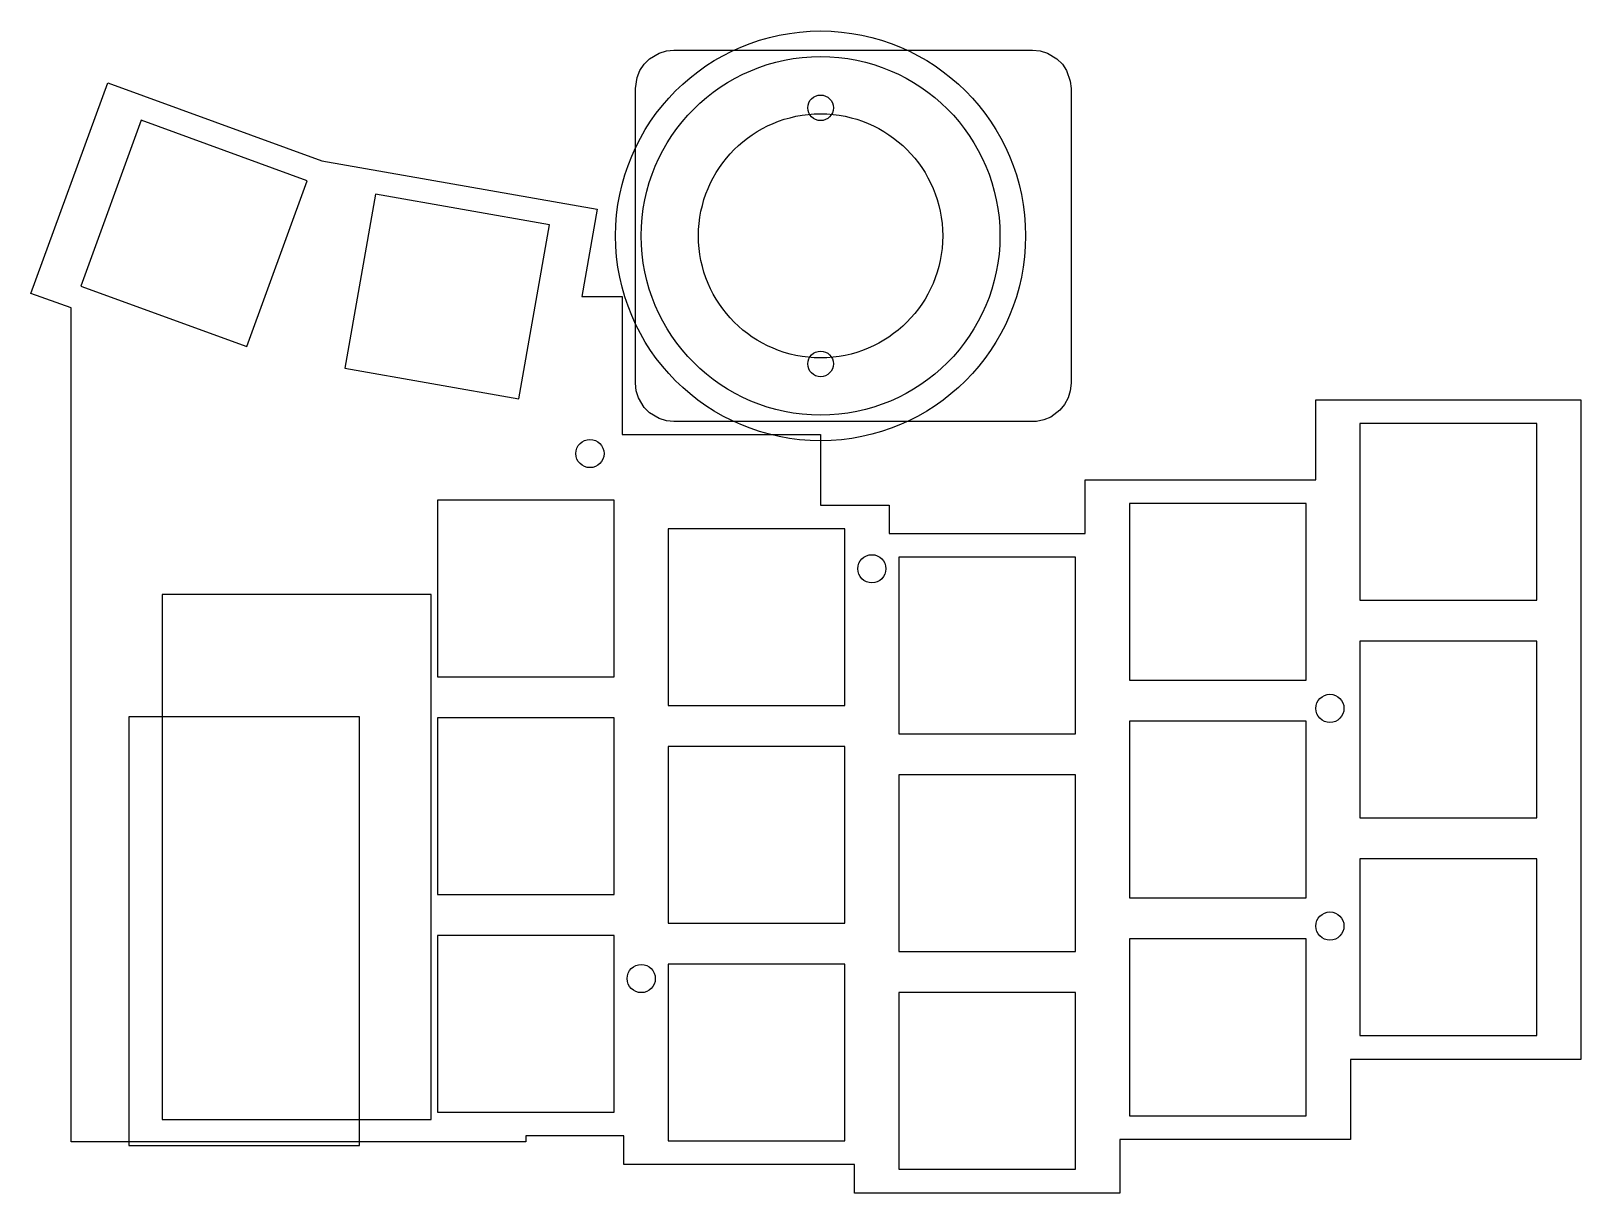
# Model space of a CAD drawing. Header units: metres. Extents: x -75 to 46, y -9 to 82.
import ezdxf

# ---------------------------------------------------------------- set-up
doc = ezdxf.new("R2010")
doc.units = ezdxf.units.M

msp = doc.modelspace()

# ---------------------------------------------------------------- linework, layer by layer
at = {"layer": 'BALL'}
msp.add_circle((-13, 66), 9.53, dxfattribs=at)
at = {"layer": 'BATTERY_BAY'}
msp.add_lwpolyline([(-43.4, -3), (-43.4, 38), (-64.4, 38), (-64.4, -3), (-43.4, -3)], close=True, dxfattribs=at)
at = {"layer": 'CONTROLLER'}
msp.add_lwpolyline([(-67, -5.05), (-49, -5.05), (-49, 28.45), (-67, 28.45)], close=True, dxfattribs=at)
at = {"layer": 'CRADLE'}
msp.add_circle((-13, 66), 14, dxfattribs=at)
at = {"layer": 'HOLES'}
for centre, radius in [((-13, 76), 1), ((-13, 56), 1), ((-31, 49), 1.1), ((-9, 40), 1.1), ((26.75, 29.1), 1.1), ((26.75, 12.1), 1.1), ((-27, 8), 1.1)]:
    msp.add_circle(centre, radius, dxfattribs=at)
at = {"layer": 'OUTLINE'}
msp.add_lwpolyline([(-74.63, 61.51), (-68.64, 77.95), (-51.94, 71.87), (-30.43, 68.08), (-31.63, 61.26), (-28.5, 61.26), (-28.5, 50.5), (-13, 50.5), (-13, 44.98), (-7.65, 44.98), (-7.65, 42.75), (7.65, 42.75), (7.65, 46.94), (25.65, 46.94), (25.65, 53.19), (46.35, 53.19), (46.35, 1.69), (28.35, 1.69), (28.35, -4.56), (10.35, -4.56), (10.35, -8.75), (-10.35, -8.75), (-10.35, -6.52), (-28.35, -6.52), (-28.35, -4.29), (-36, -4.29), (-36, -4.75), (-71.5, -4.75), (-71.5, 60.37), (-74.63, 61.51)], close=True, dxfattribs=at)
at = {"layer": 'POCKET'}
msp.add_circle((-13, 66), 16, dxfattribs=at)
at = {"layer": 'POCKET_FLOOR'}
msp.add_lwpolyline([(6.55, 54.5), (6.49, 53.91), (6.32, 53.35), (6.04, 52.83), (5.67, 52.38), (4.96, 51.85), (4.42, 51.63), (3.84, 51.51), (-24.45, 51.5), (-25.04, 51.56), (-25.6, 51.73), (-26.35, 52.18), (-26.77, 52.6), (-27.22, 53.35), (-27.39, 53.91), (-27.45, 54.5), (-27.45, 77.5), (-27.32, 78.37), (-27.1, 78.91), (-26.77, 79.4), (-26.35, 79.82), (-25.6, 80.27), (-25.04, 80.44), (-24.45, 80.5), (3.55, 80.5), (4.14, 80.44), (4.7, 80.27), (5.45, 79.82), (5.87, 79.4), (6.2, 78.91), (6.49, 78.09), (6.55, 77.5), (6.55, 54.5)], close=True, dxfattribs=at)
at = {"layer": 'SWITCHES'}
for points in [[(-57.79, 57.35), (-53.07, 70.31), (-66.03, 75.03), (-70.75, 62.07), (-57.79, 57.35)], [(-36.54, 53.27), (-34.15, 66.86), (-47.74, 69.25), (-50.13, 55.66), (-36.54, 53.27)], [(42.9, 37.54), (42.9, 51.34), (29.1, 51.34), (29.1, 37.54), (42.9, 37.54)], [(-29.1, 31.56), (-29.1, 45.36), (-42.9, 45.36), (-42.9, 31.56), (-29.1, 31.56)], [(24.9, 31.29), (24.9, 45.09), (11.1, 45.09), (11.1, 31.29), (24.9, 31.29)], [(-11.1, 29.33), (-11.1, 43.13), (-24.9, 43.13), (-24.9, 29.33), (-11.1, 29.33)], [(6.9, 27.1), (6.9, 40.9), (-6.9, 40.9), (-6.9, 27.1), (6.9, 27.1)], [(42.9, 20.54), (42.9, 34.34), (29.1, 34.34), (29.1, 20.54), (42.9, 20.54)], [(-29.1, 14.56), (-29.1, 28.36), (-42.9, 28.36), (-42.9, 14.56), (-29.1, 14.56)], [(24.9, 14.29), (24.9, 28.09), (11.1, 28.09), (11.1, 14.29), (24.9, 14.29)], [(-11.1, 12.33), (-11.1, 26.13), (-24.9, 26.13), (-24.9, 12.33), (-11.1, 12.33)], [(6.9, 10.1), (6.9, 23.9), (-6.9, 23.9), (-6.9, 10.1), (6.9, 10.1)], [(42.9, 3.54), (42.9, 17.34), (29.1, 17.34), (29.1, 3.54), (42.9, 3.54)], [(-29.1, -2.44), (-29.1, 11.36), (-42.9, 11.36), (-42.9, -2.44), (-29.1, -2.44)], [(24.9, -2.71), (24.9, 11.09), (11.1, 11.09), (11.1, -2.71), (24.9, -2.71)], [(-11.1, -4.67), (-11.1, 9.13), (-24.9, 9.13), (-24.9, -4.67), (-11.1, -4.67)], [(6.9, -6.9), (6.9, 6.9), (-6.9, 6.9), (-6.9, -6.9), (6.9, -6.9)]]:
    msp.add_lwpolyline(points, close=True, dxfattribs=at)

doc.saveas('drawing.dxf')
